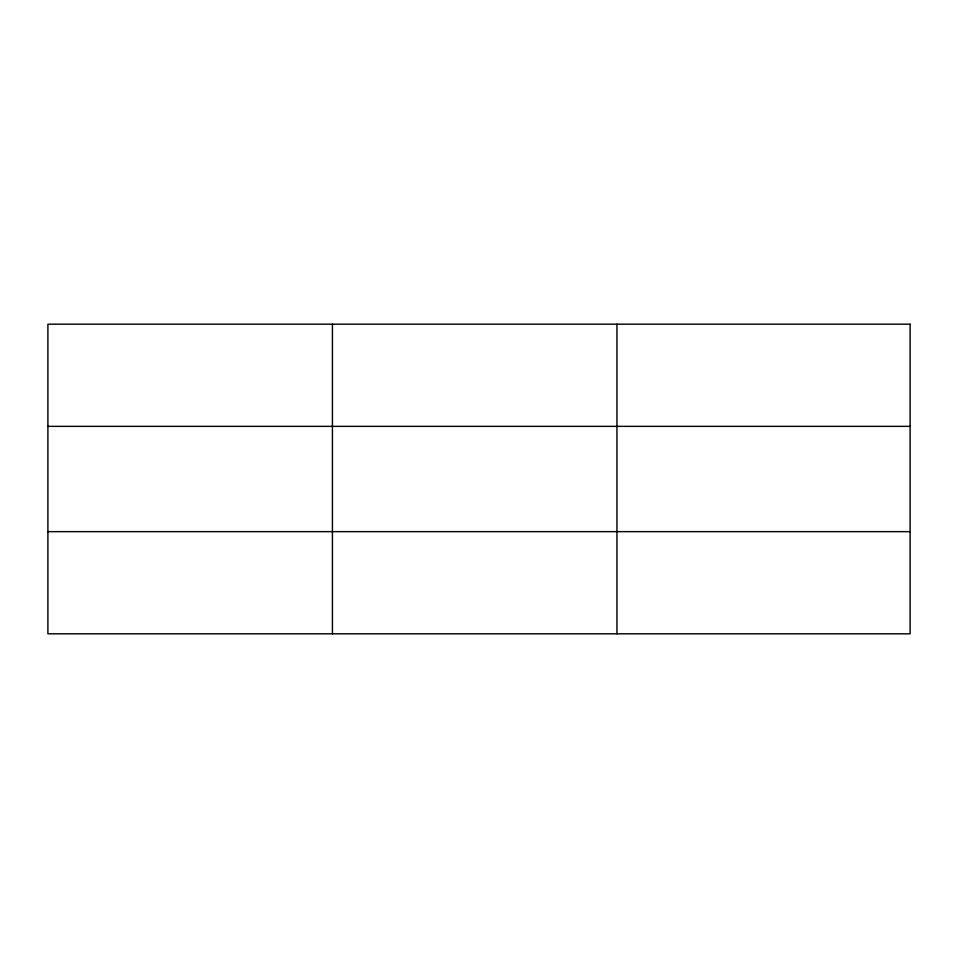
<?xml version="1.0" encoding="UTF-8"?>
<svg xmlns="http://www.w3.org/2000/svg" width="958" height="958" viewBox="0 0 958 958"><rect width="100%" height="100%" fill="white"/><g stroke="black" fill="none" stroke-linecap="round" stroke-linejoin="round"><path stroke-width="1.44" d="M332.426 324.187L332.426 633.813M616.952 324.187L616.952 633.813M47.9 426.358L910.1 426.358M47.9 531.642L910.1 531.642M910.1 324.187L910.1 633.813L47.9 633.813L47.9 324.187L910.1 324.187"/></g></svg>
